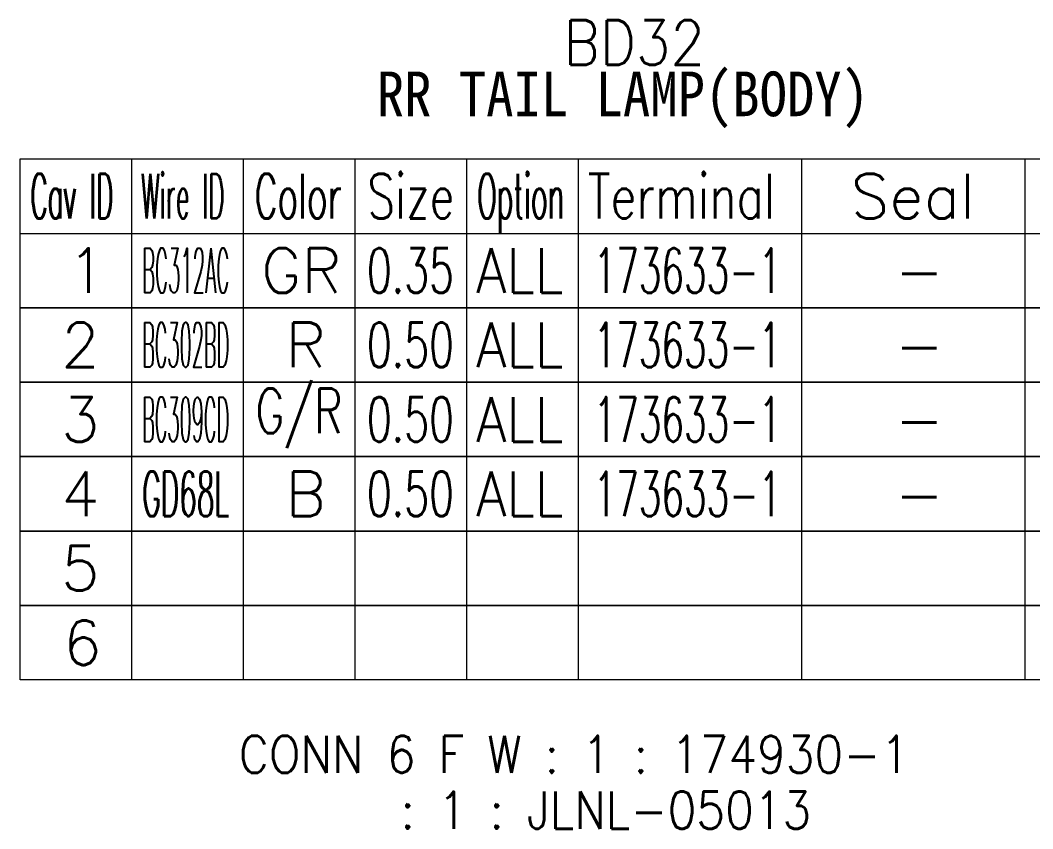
# Model space of a CAD drawing. Header units: inches. Extents: x 47316 to 59086, y 3141 to 11743.
# Drawn here: x 53698.9 to 53766.9, y 6163 to 6217.3 of the extents above; entities that cross this region are included whole.
import ezdxf

# ---------------------------------------------------------------- set-up
doc = ezdxf.new("R2010")
doc.units = ezdxf.units.IN
doc.header["$MEASUREMENT"] = 0
doc.styles.get("Standard").update_dxf_attribs({"font": ''})
doc.styles.get('Standard').set_extended_font_data('SimSun')

msp = doc.modelspace()

# ---------------------------------------------------------------- linework, layer by layer
at = {"color": 0, "linetype": 'Continuous', "lineweight": 15}
for p, q in [((53698.929, 6208.029), (53781.429, 6208.029)), ((53698.929, 6203.029), (53698.929, 6208.029)), ((53698.929, 6203.029), (53781.429, 6203.029))]:
    msp.add_line(p, q, dxfattribs=at)
at = {"color": 7, "linetype": 'Continuous', "lineweight": 15}
for p, q in [((53706.429, 6203.029), (53706.429, 6208.029)), ((53713.929, 6203.029), (53713.929, 6208.029)), ((53721.429, 6203.029), (53721.429, 6208.029)), ((53728.929, 6203.029), (53728.929, 6208.029)), ((53736.429, 6203.029), (53736.429, 6208.029)), ((53751.429, 6203.029), (53751.429, 6208.029)), ((53766.429, 6203.029), (53766.429, 6208.029))]:
    msp.add_line(p, q, dxfattribs=at)
at = {"color": 102, "linetype": 'Continuous', "lineweight": 15}
for p, q in [((53706.429, 6198.029), (53706.429, 6203.029)), ((53713.929, 6198.029), (53713.929, 6203.029)), ((53721.429, 6198.029), (53721.429, 6203.029)), ((53728.929, 6198.029), (53728.929, 6203.029)), ((53736.429, 6198.029), (53736.429, 6203.029)), ((53751.429, 6198.029), (53751.429, 6203.029)), ((53766.429, 6198.029), (53766.429, 6203.029)), ((53706.429, 6193.029), (53706.429, 6198.029)), ((53713.929, 6193.029), (53713.929, 6198.029)), ((53721.429, 6193.029), (53721.429, 6198.029)), ((53728.929, 6193.029), (53728.929, 6198.029)), ((53736.429, 6193.029), (53736.429, 6198.029)), ((53751.429, 6193.029), (53751.429, 6198.029)), ((53766.429, 6193.029), (53766.429, 6198.029)), ((53706.429, 6188.029), (53706.429, 6193.029)), ((53713.929, 6188.029), (53713.929, 6193.029)), ((53721.429, 6188.029), (53721.429, 6193.029)), ((53728.929, 6188.029), (53728.929, 6193.029)), ((53736.429, 6188.029), (53736.429, 6193.029)), ((53751.429, 6188.029), (53751.429, 6193.029)), ((53766.429, 6188.029), (53766.429, 6193.029)), ((53706.429, 6183.029), (53706.429, 6188.029)), ((53713.929, 6183.029), (53713.929, 6188.029)), ((53721.429, 6183.029), (53721.429, 6188.029)), ((53728.929, 6183.029), (53728.929, 6188.029)), ((53736.429, 6183.029), (53736.429, 6188.029)), ((53751.429, 6183.029), (53751.429, 6188.029)), ((53766.429, 6183.029), (53766.429, 6188.029)), ((53706.429, 6178.029), (53706.429, 6183.029)), ((53713.929, 6178.029), (53713.929, 6183.029)), ((53721.429, 6178.029), (53721.429, 6183.029)), ((53728.929, 6178.029), (53728.929, 6183.029)), ((53736.429, 6178.029), (53736.429, 6183.029)), ((53751.429, 6178.029), (53751.429, 6183.029)), ((53766.429, 6178.029), (53766.429, 6183.029)), ((53706.429, 6173.029), (53706.429, 6178.029)), ((53713.929, 6173.029), (53713.929, 6178.029)), ((53721.429, 6173.029), (53721.429, 6178.029)), ((53728.929, 6173.029), (53728.929, 6178.029)), ((53736.429, 6173.029), (53736.429, 6178.029)), ((53751.429, 6173.029), (53751.429, 6178.029)), ((53766.429, 6173.029), (53766.429, 6178.029))]:
    msp.add_line(p, q, dxfattribs=at)
at = {"color": 0, "linetype": 'Continuous', "lineweight": 15}
for points in [[(53698.929, 6198.029), (53698.929, 6203.029), (53781.429, 6203.029), (53781.429, 6198.029)], [(53698.929, 6193.029), (53698.929, 6198.029), (53781.429, 6198.029), (53781.429, 6193.029)], [(53698.929, 6188.029), (53698.929, 6193.029), (53781.429, 6193.029), (53781.429, 6188.029)], [(53698.929, 6183.029), (53698.929, 6188.029), (53781.429, 6188.029), (53781.429, 6183.029)], [(53698.929, 6178.029), (53698.929, 6183.029), (53781.429, 6183.029), (53781.429, 6178.029)], [(53698.929, 6173.029), (53698.929, 6178.029), (53781.429, 6178.029), (53781.429, 6173.029)]]:
    msp.add_lwpolyline(points, close=True, dxfattribs=at)

# ---------------------------------------------------------------- texts
at = {"color": 6, "linetype": 'Continuous', "lineweight": 20, "char_height": 3, "attachment_point": 1}
for s, insert, width in [('\\Fromans.shx;\\W0.9000000000;\\T1.0000000000;\\o\\lBD32', (53735.422, 6217.346), 10.54286), ('\\f黑体|b0|i0|c1|p0;\\W0.9000000000;\\T1.0000000000;\\o\\lRR TAIL LAMP(BODY)', (53722.872, 6213.9), 34.94831)]:
    msp.add_mtext(s, dxfattribs=dict(at, insert=insert, width=width))
at = {"color": 7, "linetype": 'Continuous', "lineweight": 15, "char_height": 3, "attachment_point": 1}
for s, insert, width in [('\\Fromans.shx;\\W0.4026548673;\\T1.0000000000;\\o\\lWire ID', (53707.044, 6207.029), 6.5), ('\\Fromans.shx;\\W0.7222222222;\\T1.0000000000;\\o\\lSize', (53722.239, 6207.029), 6.5), ('\\Fromans.shx;\\W0.4595959596;\\T1.0000000000;\\o\\lOption', (53729.626, 6207.029), 6.5), ('\\Fromans.shx;\\W0.7480916031;\\T1.0000000000;\\o\\lTerminal', (53737.036, 6207.029), 14), ('\\Fromans.shx;\\W0.4292452830;\\T1.0000000000;\\o\\lCav ID', (53699.613, 6207.029), 6.5), ('\\Fromans.shx;\\W0.5687500000;\\T1.0000000000;\\o\\lColor', (53714.673, 6207.029), 6.5), ('\\Fromans.shx;\\W1.0000000000;\\T1.0000000000;\\o\\lSeal', (53754.715, 6207.029), 9.28571), ('\\Fromans.shx;\\W1.0000000000;\\T1.0000000000;\\o\\l1', (53702.108, 6202.029), 2.85714), ('\\Fromans.shx;\\W1.0000000000;\\T1.0000000000;\\o\\l2', (53701.679, 6197.029), 2.85714), ('\\Fromans.shx;\\W1.0000000000;\\T1.0000000000;\\o\\l3', (53701.679, 6192.029), 2.85714), ('\\Fromans.shx;\\W1.0000000000;\\T1.0000000000;\\o\\l4', (53701.679, 6187.029), 2.85714), ('\\Fromans.shx;\\W1.0000000000;\\T1.0000000000;\\o\\l5', (53701.679, 6182.029), 2.85714), ('\\Fromans.shx;\\W1.0000000000;\\T1.0000000000;\\o\\l6', (53701.822, 6177.029), 2.85714)]:
    msp.add_mtext(s, dxfattribs=dict(at, insert=insert, width=width))
at = {"color": 21, "linetype": 'Continuous', "lineweight": 15, "char_height": 3, "attachment_point": 1}
for s, insert, width in [('\\Fromans.shx;\\W0.3226950355;\\T1.0000000000;\\o\\lBC312AC', (53707.114, 6202.029), 6.5), ('\\Fromans.shx;\\W0.6500000000;\\T1.0000000000;\\o\\l0.35', (53722.208, 6202.029), 6.5), ('\\Fromans.shx;\\W0.5903614458;\\T1.0000000000;\\o\\l173633-1', (53737.435, 6202.029), 14), ('\\Fromans.shx;\\W0.3159722222;\\T1.0000000000;\\o\\lBC302BD', (53707.11, 6197.029), 6.5), ('\\Fromans.shx;\\W0.6500000000;\\T1.0000000000;\\o\\l0.50', (53722.208, 6197.029), 6.5), ('\\Fromans.shx;\\W0.5903614458;\\T1.0000000000;\\o\\l173633-1', (53737.435, 6197.029), 14), ('\\Fromans.shx;\\W0.3159722222;\\T1.0000000000;\\o\\lBC309CD', (53707.11, 6192.029), 6.5), ('\\Fromans.shx;\\W0.6500000000;\\T1.0000000000;\\o\\l0.50', (53722.208, 6192.029), 6.5), ('\\Fromans.shx;\\W0.5903614458;\\T1.0000000000;\\o\\l173633-1', (53737.435, 6192.029), 14), ('\\Fromans.shx;\\W0.4595959596;\\T1.0000000000;\\o\\lGD68L', (53707.126, 6187.029), 6.5), ('\\Fromans.shx;\\W0.6500000000;\\T1.0000000000;\\o\\l0.50', (53722.208, 6187.029), 6.5), ('\\Fromans.shx;\\W0.5903614458;\\T1.0000000000;\\o\\l173633-1', (53737.435, 6187.029), 14)]:
    msp.add_mtext(s, dxfattribs=dict(at, insert=insert, width=width))
at = {"color": 140, "linetype": 'Continuous', "lineweight": 15, "char_height": 3, "attachment_point": 1}
for s, insert, width in [('\\Fromans.shx;\\W1.0000000000;\\T1.0000000000;\\o\\lGR', (53715.108, 6202.029), 6), ('\\Fromans.shx;\\W0.8750000000;\\T1.0000000000;\\o\\lALL', (53729.554, 6202.029), 6.5), ('\\Fromans.shx;\\W1.0000000000;\\T1.0000000000;\\o\\l-', (53757.644, 6202.029), 3.71429), ('\\Fromans.shx;\\W1.0000000000;\\T1.0000000000;\\o\\lR', (53716.751, 6197.029), 3), ('\\Fromans.shx;\\W0.8750000000;\\T1.0000000000;\\o\\lALL', (53729.554, 6197.029), 6.5), ('\\Fromans.shx;\\W1.0000000000;\\T1.0000000000;\\o\\l-', (53757.644, 6197.029), 3.71429), ('\\Fromans.shx;\\W0.7109375000;\\T1.0000000000;\\o\\lG/R', (53714.734, 6192.6), 6.5), ('\\Fromans.shx;\\W0.8750000000;\\T1.0000000000;\\o\\lALL', (53729.554, 6192.029), 6.5), ('\\Fromans.shx;\\W1.0000000000;\\T1.0000000000;\\o\\l-', (53757.644, 6192.029), 3.71429), ('\\Fromans.shx;\\W1.0000000000;\\T1.0000000000;\\o\\lB', (53716.751, 6187.029), 3), ('\\Fromans.shx;\\W0.8750000000;\\T1.0000000000;\\o\\lALL', (53729.554, 6187.029), 6.5), ('\\Fromans.shx;\\W1.0000000000;\\T1.0000000000;\\o\\l-', (53757.644, 6187.029), 3.71429)]:
    msp.add_mtext(s, dxfattribs=dict(at, insert=insert, width=width))
at = {"color": 42, "linetype": 'Continuous', "lineweight": 15, "char_height": 2.5, "attachment_point": 1}
for s, insert, width in [('\\Fromans.shx;\\W0.9000000000;\\T1.0000000000;\\o\\lCONN 6 F W : 1 : 174930-1', (53713.608, 6169.279), 53.78571), ('\\Fromans.shx;\\W0.9000000000;\\T1.0000000000;\\o\\l : 1 : JLNL-05013', (53722.929, 6165.529), 34.5)]:
    msp.add_mtext(s, dxfattribs=dict(at, insert=insert, width=width))

doc.saveas('drawing.dxf')
